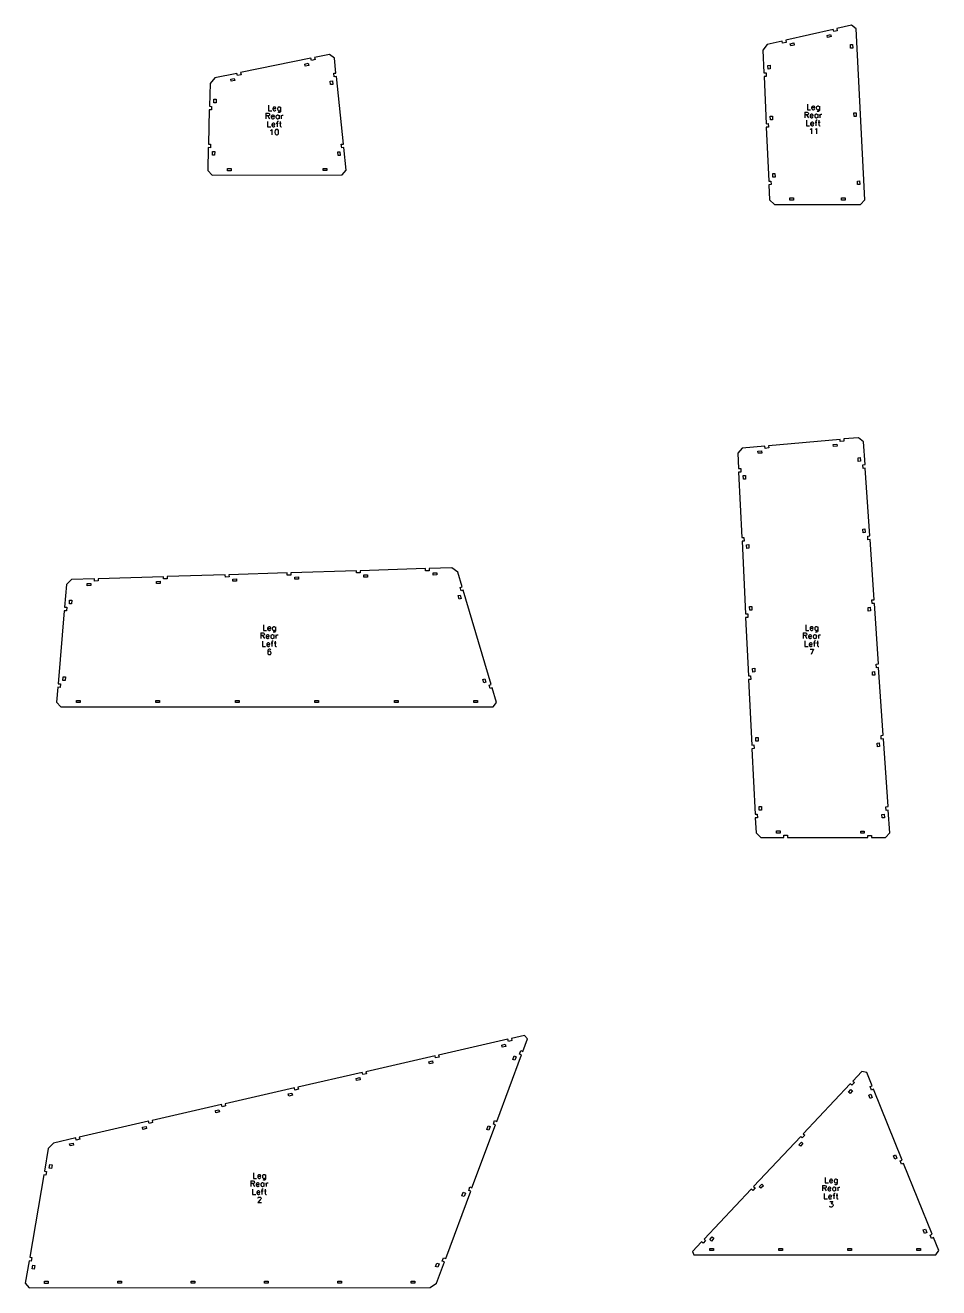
# Model space of a CAD drawing. Header units: metres. Extents: x 97 to 11124, y 152 to 1930.
# Drawn here: x 1490 to 2739, y 184 to 1910 of the extents above; entities that cross this region are included whole.
import ezdxf

# ---------------------------------------------------------------- set-up
doc = ezdxf.new("R2010")
doc.units = ezdxf.units.M
doc.layers.add('leg_rear_left_cuts', color=1, linetype='Continuous')
doc.layers.add('leg_rear_left_marks', color=2, linetype='Continuous')

msp = doc.modelspace()

# ---------------------------------------------------------------- linework, layer by layer
at = {"layer": 'leg_rear_left_cuts'}
for points in [[(2514.7, 1665.3), (2632.5, 1665.3), (2638.5, 1671.7), (2626.6, 1905.4), (2620.1, 1910.3), (2600, 1905.7), (2600.6, 1902.8), (2595.8, 1901.7), (2595.1, 1904.6), (2530.2, 1889.8), (2530.8, 1886.9), (2526, 1885.7), (2525.3, 1888.7), (2504.8, 1884), (2498.9, 1876.2), (2500.3, 1845.1), (2503.3, 1845.3), (2503.5, 1840.3), (2500.5, 1840.1), (2503.4, 1775.7), (2506.4, 1775.8), (2506.6, 1770.8), (2503.6, 1770.7), (2506.9, 1697.2), (2509.9, 1697.3), (2510.2, 1692.3), (2507.2, 1692.2), (2508.1, 1671.7)], [(2541.3, 1886.2), (2541.9, 1883.2), (2537.1, 1882.1), (2536.4, 1885)], [(2591.6, 1897.6), (2592.2, 1894.7), (2587.4, 1893.6), (2586.7, 1896.5)], [(2621.9, 1878.9), (2619, 1878.8), (2618.7, 1883.8), (2621.7, 1883.9)], [(1745.7, 1705.4), (1923.5, 1705.6), (1929.2, 1711.9), (1925.9, 1742.9), (1922.9, 1742.6), (1922.4, 1747.5), (1925.4, 1747.9), (1915.7, 1840), (1912.7, 1839.7), (1912.1, 1844.6), (1915.1, 1844.9), (1913, 1865.3), (1906.1, 1870.4), (1885.8, 1866.2), (1886.4, 1863.3), (1881.5, 1862.3), (1880.9, 1865.2), (1784.6, 1845.5), (1785.2, 1842.6), (1780.3, 1841.5), (1779.7, 1844.5), (1749.2, 1838.2), (1742.8, 1830.6), (1741.9, 1799.5), (1744.9, 1799.4), (1744.8, 1794.4), (1741.8, 1794.5), (1740.5, 1747.9), (1743.5, 1747.8), (1743.4, 1742.8), (1740.4, 1742.9), (1739.6, 1711.8)], [(1877.2, 1858.3), (1877.8, 1855.4), (1872.9, 1854.4), (1872.3, 1857.3)], [(2505.8, 1855.4), (2508.8, 1855.5), (2509.1, 1850.5), (2506.1, 1850.4)], [(1776, 1837.6), (1776.6, 1834.7), (1771.7, 1833.7), (1771.1, 1836.6)], [(1910.7, 1829.4), (1907.8, 1829.1), (1907.2, 1834), (1910.2, 1834.4)], [(1748.2, 1809.3), (1751.2, 1809.2), (1751.1, 1804.2), (1748.1, 1804.3)], [(2509, 1786), (2512, 1786.1), (2512.2, 1781.1), (2509.2, 1781)], [(2626.7, 1785.7), (2623.7, 1785.6), (2623.4, 1790.6), (2626.4, 1790.7)], [(1746.3, 1737.7), (1749.3, 1737.7), (1749.1, 1732.7), (1746.1, 1732.7)], [(1921, 1732.3), (1918, 1732), (1917.5, 1737), (1920.5, 1737.3)], [(1766.9, 1711.4), (1766.9, 1714.4), (1771.9, 1714.4), (1771.9, 1711.4)], [(1897.4, 1711.6), (1897.4, 1714.6), (1902.4, 1714.6), (1902.4, 1711.6)], [(2512.5, 1707.5), (2515.5, 1707.6), (2515.7, 1702.6), (2512.7, 1702.5)], [(2631.4, 1692.5), (2628.4, 1692.3), (2628.2, 1697.3), (2631.2, 1697.5)], [(2535.9, 1671.3), (2535.9, 1674.3), (2540.9, 1674.3), (2540.9, 1671.3)], [(2606.3, 1671.3), (2606.3, 1674.3), (2611.3, 1674.3), (2611.3, 1671.3)], [(2496.2, 799.5), (2527.4, 799.5), (2527.4, 802.5), (2532.4, 802.5), (2532.4, 799.5), (2642.7, 799.4), (2642.7, 802.4), (2647.7, 802.4), (2647.7, 799.4), (2666.6, 799.4), (2672.5, 805.7), (2670.4, 836.8), (2667.4, 836.6), (2667.1, 841.6), (2670.1, 841.8), (2663.9, 934.3), (2660.9, 934.1), (2660.6, 939.1), (2663.6, 939.3), (2657.3, 1031.8), (2654.4, 1031.6), (2654, 1036.6), (2657, 1036.8), (2651.4, 1119.7), (2648.5, 1119.5), (2648.1, 1124.5), (2651.1, 1124.7), (2645.6, 1206.9), (2642.6, 1206.7), (2642.3, 1211.7), (2645.3, 1211.9), (2639, 1304.4), (2636, 1304.2), (2635.7, 1309.2), (2638.7, 1309.4), (2636.6, 1340.5), (2629.9, 1346.3), (2609.5, 1344.5), (2609.8, 1341.5), (2604.8, 1341), (2604.6, 1344), (2506.6, 1335.2), (2506.9, 1332.2), (2501.9, 1331.7), (2501.6, 1334.7), (2470.6, 1331.9), (2464.6, 1325), (2465.6, 1304.1), (2468.6, 1304.3), (2468.8, 1299.3), (2465.8, 1299.1), (2470.2, 1209.6), (2473.1, 1209.7), (2473.4, 1204.7), (2470.4, 1204.6), (2475.2, 1105.2), (2478.2, 1105.3), (2478.4, 1100.3), (2475.4, 1100.2), (2479.2, 1020.5), (2482.2, 1020.6), (2482.5, 1015.6), (2479.5, 1015.5), (2483.8, 926), (2486.8, 926.1), (2487, 921.1), (2484, 921), (2488.3, 831.4), (2491.3, 831.6), (2491.6, 826.6), (2488.6, 826.4), (2489.6, 805.9)], [(2600.1, 1337.6), (2600.4, 1334.6), (2595.4, 1334.1), (2595.1, 1337.1)], [(2497.2, 1328.3), (2497.5, 1325.3), (2492.5, 1324.9), (2492.2, 1327.9)], [(2632.4, 1314), (2629.4, 1313.8), (2629.1, 1318.8), (2632, 1319)], [(2472.1, 1294.4), (2475.1, 1294.6), (2475.3, 1289.6), (2472.3, 1289.4)], [(2638.9, 1216.5), (2635.9, 1216.3), (2635.6, 1221.3), (2638.6, 1221.5)], [(2476.6, 1199.9), (2479.6, 1200), (2479.9, 1195), (2476.9, 1194.9)], [(1538.9, 978.1), (2130, 978.1), (2134.5, 984.2), (2128.7, 1004), (2125.8, 1003.1), (2124.4, 1007.9), (2127.3, 1008.8), (2089.2, 1137.6), (2086.3, 1136.8), (2084.9, 1141.6), (2087.8, 1142.4), (2081.9, 1162.4), (2073.7, 1168.3), (2042.6, 1167.3), (2042.7, 1164.3), (2037.7, 1164.2), (2037.6, 1167.2), (1948, 1164.4), (1948.1, 1161.4), (1943.1, 1161.3), (1943, 1164.3), (1853.4, 1161.5), (1853.5, 1158.5), (1848.5, 1158.3), (1848.4, 1161.3), (1768.7, 1158.9), (1768.8, 1155.9), (1763.8, 1155.7), (1763.7, 1158.7), (1684.2, 1156.3), (1684.3, 1153.3), (1679.3, 1153.1), (1679.2, 1156.1), (1589.6, 1153.4), (1589.7, 1150.4), (1584.7, 1150.2), (1584.6, 1153.2), (1553.4, 1152.2), (1546.6, 1145.7), (1544, 1114.7), (1546.9, 1114.4), (1546.5, 1109.4), (1543.5, 1109.7), (1535.2, 1009.9), (1538.2, 1009.7), (1537.7, 1004.7), (1534.8, 1004.9), (1533, 984.4)], [(1958.2, 1158.7), (1958.3, 1155.7), (1953.3, 1155.6), (1953.2, 1158.6)], [(2052.8, 1161.6), (2052.9, 1158.6), (2047.9, 1158.5), (2047.8, 1161.5)], [(1579.8, 1147), (1579.9, 1144), (1574.9, 1143.9), (1574.8, 1146.9)], [(1674.4, 1150), (1674.5, 1147), (1669.5, 1146.8), (1669.4, 1149.8)], [(1778.9, 1153.2), (1779, 1150.2), (1774, 1150), (1773.9, 1153)], [(1863.6, 1155.8), (1863.7, 1152.8), (1858.7, 1152.7), (1858.6, 1155.7)], [(1550.8, 1124.1), (1553.8, 1123.9), (1553.3, 1118.9), (1550.4, 1119.2)], [(2086.3, 1126.3), (2083.4, 1125.5), (2082, 1130.3), (2084.9, 1131.1)], [(2480.7, 1115.4), (2483.7, 1115.6), (2483.9, 1110.6), (2480.9, 1110.4)], [(2646.1, 1109.3), (2643.1, 1109.1), (2642.8, 1114.1), (2645.8, 1114.3)], [(1542, 1019.4), (1545, 1019.1), (1544.6, 1014.2), (1541.6, 1014.4)], [(2484.8, 1030.8), (2487.8, 1030.9), (2488, 1025.9), (2485, 1025.8)], [(2652, 1021.5), (2649, 1021.3), (2648.7, 1026.2), (2651.7, 1026.4)], [(2120.1, 1011.9), (2117.2, 1011), (2115.8, 1015.8), (2118.7, 1016.7)], [(1560, 984.1), (1560, 987.1), (1565, 987.1), (1565, 984.1)], [(1668.8, 984.1), (1668.8, 987.1), (1673.8, 987.1), (1673.8, 984.1)], [(1777.5, 984.1), (1777.5, 987.1), (1782.5, 987.1), (1782.5, 984.1)], [(1886.3, 984.1), (1886.3, 987.1), (1891.3, 987.1), (1891.3, 984.1)], [(1995.1, 984.1), (1995.1, 987.1), (2000.1, 987.1), (2000.1, 984.1)], [(2103.8, 984.1), (2103.8, 987.1), (2108.8, 987.1), (2108.8, 984.1)], [(2489.3, 936.2), (2492.3, 936.4), (2492.5, 931.4), (2489.5, 931.2)], [(2658.6, 923.9), (2655.6, 923.7), (2655.2, 928.7), (2658.2, 928.9)], [(2493.9, 841.7), (2496.9, 841.8), (2497.1, 836.8), (2494.1, 836.7)], [(2665.1, 826.4), (2662.1, 826.2), (2661.8, 831.2), (2664.8, 831.4)], [(2517.4, 805.5), (2517.4, 808.5), (2522.4, 808.5), (2522.4, 805.5)], [(2632.7, 805.4), (2632.7, 808.4), (2637.7, 808.4), (2637.7, 805.4)], [(1495.4, 183.8), (2043.9, 184.1), (2052.5, 190), (2063.3, 219.2), (2060.5, 220.2), (2062.3, 224.9), (2065.1, 223.9), (2099.4, 315.9), (2096.6, 316.9), (2098.3, 321.6), (2101.1, 320.6), (2133.2, 406.7), (2130.4, 407.7), (2132.1, 412.4), (2135, 411.3), (2168.9, 502.4), (2166.1, 503.4), (2167.8, 508.1), (2170.6, 507), (2177.1, 524.4), (2173.1, 528.9), (2155.1, 524.8), (2155.7, 521.9), (2150.9, 520.7), (2150.2, 523.7), (2055.5, 502), (2056.2, 499.1), (2051.3, 498), (2050.6, 500.9), (1955.9, 479.3), (1956.6, 476.4), (1951.7, 475.3), (1951, 478.2), (1863.1, 458.1), (1863.8, 455.2), (1858.9, 454.1), (1858.2, 457), (1763.4, 435.3), (1764.1, 432.4), (1759.2, 431.3), (1758.5, 434.2), (1663.7, 412.6), (1664.3, 409.6), (1659.5, 408.5), (1658.8, 411.4), (1564, 389.8), (1564.6, 386.9), (1559.8, 385.7), (1559.1, 388.7), (1528.7, 381.7), (1521.5, 374.1), (1516.2, 343.4), (1519.2, 342.8), (1518.3, 337.9), (1515.4, 338.4), (1496.2, 225.7), (1499.1, 225.2), (1498.3, 220.3), (1495.3, 220.8), (1490.1, 190.1)], [(2146.6, 516.7), (2147.3, 513.8), (2142.4, 512.7), (2141.8, 515.6)], [(2159.8, 495.1), (2157, 496.1), (2158.7, 500.8), (2161.5, 499.8)], [(2047.1, 494), (2047.7, 491), (2042.9, 489.9), (2042.2, 492.8)], [(1947.5, 471.2), (1948.2, 468.3), (1943.3, 467.2), (1942.6, 470.1)], [(2404.6, 228.7), (2735.5, 228.7), (2739.5, 234.6), (2732.3, 252.3), (2729.6, 251.2), (2727.7, 255.8), (2730.5, 257), (2691.4, 353.8), (2688.6, 352.7), (2686.7, 357.3), (2689.5, 358.4), (2650.4, 455.3), (2647.6, 454.2), (2645.7, 458.8), (2648.5, 459.9), (2641.1, 478.3), (2634.4, 479.6), (2621.9, 466.4), (2624.1, 464.4), (2620.7, 460.7), (2618.5, 462.8), (2554.1, 394.4), (2556.3, 392.3), (2552.9, 388.7), (2550.7, 390.7), (2486.3, 322.3), (2488.5, 320.3), (2485.1, 316.6), (2482.9, 318.7), (2418.5, 250.3), (2420.7, 248.2), (2417.3, 244.6), (2415.1, 246.6), (2402.6, 233.3)], [(1854.7, 450), (1855.4, 447.1), (1850.5, 446), (1849.8, 448.9)], [(2619.4, 455), (2621.6, 453), (2618.2, 449.3), (2616, 451.4)], [(2648.6, 443.8), (2645.8, 442.6), (2643.9, 447.3), (2646.7, 448.4)], [(1755, 427.2), (1755.6, 424.3), (1750.8, 423.2), (1750.1, 426.1)], [(1655.3, 404.5), (1655.9, 401.6), (1651.1, 400.4), (1650.4, 403.4)], [(2124.1, 399.4), (2121.3, 400.4), (2123, 405.1), (2125.8, 404.1)], [(1555.5, 381.7), (1556.2, 378.8), (1551.3, 377.7), (1550.7, 380.6)], [(2551.6, 383), (2553.8, 380.9), (2550.4, 377.3), (2548.2, 379.3)], [(2682.1, 360.8), (2679.3, 359.7), (2677.4, 364.3), (2680.2, 365.5)], [(1523.8, 352.2), (1526.8, 351.7), (1525.9, 346.8), (1523, 347.3)], [(2090.3, 308.6), (2087.4, 309.6), (2089.2, 314.3), (2092, 313.3)], [(2497.5, 325.5), (2499.7, 323.4), (2496.3, 319.8), (2494.1, 321.8)], [(2723, 259.4), (2720.2, 258.2), (2718.4, 262.9), (2721.2, 264)], [(2429.7, 253.4), (2431.9, 251.4), (2428.5, 247.7), (2426.3, 249.8)], [(2426.6, 234.7), (2426.6, 237.7), (2431.6, 237.7), (2431.6, 234.7)], [(2520.8, 234.7), (2520.8, 237.7), (2525.8, 237.7), (2525.8, 234.7)], [(2615.1, 234.7), (2615.1, 237.7), (2620.1, 237.7), (2620.1, 234.7)], [(2709.4, 234.7), (2709.4, 237.7), (2714.4, 237.7), (2714.4, 234.7)], [(1500.4, 214.8), (1503.4, 214.3), (1502.5, 209.4), (1499.6, 209.9)], [(2054.2, 211.9), (2051.4, 213), (2053.2, 217.6), (2056, 216.6)], [(1516.5, 189.8), (1516.5, 192.8), (1521.5, 192.8), (1521.5, 189.8)], [(1616.8, 189.9), (1616.8, 192.9), (1621.8, 192.9), (1621.8, 189.9)], [(1717, 189.9), (1717, 192.9), (1722, 192.9), (1722, 189.9)], [(1817.2, 189.9), (1817.2, 192.9), (1822.2, 193), (1822.2, 190)], [(1917.5, 190), (1917.5, 193), (1922.5, 193), (1922.5, 190)], [(2017.7, 190), (2017.7, 193), (2022.7, 193), (2022.7, 190)]]:
    msp.add_lwpolyline(points, close=True, dxfattribs=at)
at = {"layer": 'leg_rear_left_marks'}
for p, q in [((1822.9, 1800.9), (1822.9, 1793.4)), ((1829, 1797.4), (1828.6, 1796.3)), ((1828.6, 1796.3), (1832.9, 1796.3)), ((1828.6, 1796.3), (1828.6, 1795.6)), ((1828.6, 1795.6), (1829, 1794.5)), ((1829.7, 1798.1), (1829, 1797.4)), ((1830.4, 1798.4), (1829.7, 1798.1)), ((1831.5, 1798.4), (1830.4, 1798.4)), ((1832.2, 1798.1), (1831.5, 1798.4)), ((1832.5, 1797.7), (1832.2, 1798.1)), ((1832.9, 1797), (1832.5, 1797.7)), ((1832.9, 1796.3), (1832.9, 1797)), ((1835.4, 1797.4), (1835, 1796.3)), ((1835, 1796.3), (1835, 1795.6)), ((1835, 1795.6), (1835.4, 1794.5)), ((1836.1, 1798.1), (1835.4, 1797.4)), ((1836.8, 1798.4), (1836.1, 1798.1)), ((1837.9, 1798.4), (1836.8, 1798.4)), ((1838.6, 1798.1), (1837.9, 1798.4)), ((1839.3, 1797.4), (1838.6, 1798.1)), ((1839.3, 1798.4), (1839.3, 1792.7)), ((2559.8, 1802.3), (2559.8, 1794.8)), ((2565.9, 1798.7), (2565.5, 1797.6)), ((2565.5, 1797.6), (2569.8, 1797.6)), ((2565.5, 1797.6), (2565.5, 1796.9)), ((2565.5, 1796.9), (2565.9, 1795.8)), ((2566.6, 1799.4), (2565.9, 1798.7)), ((2565.9, 1795.8), (2566.6, 1795.1)), ((2567.3, 1799.8), (2566.6, 1799.4)), ((2568.4, 1799.8), (2567.3, 1799.8)), ((2569.1, 1799.4), (2568.4, 1799.8)), ((2569.4, 1799), (2569.1, 1799.4)), ((2569.1, 1795.1), (2569.8, 1795.8)), ((2569.8, 1798.3), (2569.4, 1799)), ((2569.8, 1797.6), (2569.8, 1798.3)), ((2572.3, 1798.7), (2571.9, 1797.6)), ((2571.9, 1797.6), (2571.9, 1796.9)), ((2571.9, 1796.9), (2572.3, 1795.8)), ((2573, 1799.4), (2572.3, 1798.7)), ((2572.3, 1795.8), (2573, 1795.1)), ((2573.7, 1799.8), (2573, 1799.4)), ((2574.8, 1799.8), (2573.7, 1799.8)), ((2575.5, 1799.4), (2574.8, 1799.8)), ((2576.2, 1798.7), (2575.5, 1799.4)), ((2575.5, 1795.1), (2576.2, 1795.8)), ((2576.2, 1799.8), (2576.2, 1794)), ((1819.3, 1789.9), (1819.3, 1782.4)), ((1819.3, 1789.9), (1822.5, 1789.9)), ((1822.5, 1786.4), (1819.3, 1786.4)), ((1821.6, 1778.9), (1821.6, 1771.4)), ((1821.8, 1786.4), (1824.3, 1782.4)), ((1822.5, 1789.9), (1823.6, 1789.6)), ((1823.6, 1786.7), (1822.5, 1786.4)), ((1822.9, 1793.4), (1827.2, 1793.4)), ((1823.6, 1789.6), (1824, 1789.2)), ((1824, 1787.1), (1823.6, 1786.7)), ((1824, 1789.2), (1824.3, 1788.5)), ((1824.3, 1787.8), (1824, 1787.1)), ((1824.3, 1788.5), (1824.3, 1787.8)), ((1826.8, 1786.4), (1826.5, 1785.3)), ((1826.5, 1785.3), (1830.8, 1785.3)), ((1826.5, 1785.3), (1826.5, 1784.6)), ((1826.5, 1784.6), (1826.8, 1783.5)), ((1827.5, 1787.1), (1826.8, 1786.4)), ((1826.8, 1783.5), (1827.5, 1782.8)), ((1828.3, 1787.4), (1827.5, 1787.1)), ((1827.5, 1782.8), (1828.3, 1782.4)), ((1829.3, 1787.4), (1828.3, 1787.4)), ((1828.3, 1782.4), (1829.3, 1782.4)), ((1829, 1794.5), (1829.7, 1793.8)), ((1830, 1787.1), (1829.3, 1787.4)), ((1829.3, 1782.4), (1830, 1782.8)), ((1829.7, 1793.8), (1830.4, 1793.4)), ((1830.4, 1786.7), (1830, 1787.1)), ((1830, 1782.8), (1830.8, 1783.5)), ((1830.4, 1793.4), (1831.5, 1793.4)), ((1830.8, 1786), (1830.4, 1786.7)), ((1830.8, 1785.3), (1830.8, 1786)), ((1831.5, 1793.4), (1832.2, 1793.8)), ((1832.2, 1793.8), (1832.9, 1794.5)), ((1833.3, 1786.4), (1832.9, 1785.3)), ((1832.9, 1785.3), (1832.9, 1784.6)), ((1832.9, 1784.6), (1833.3, 1783.5)), ((1834, 1787.1), (1833.3, 1786.4)), ((1833.3, 1783.5), (1834, 1782.8)), ((1834.7, 1787.4), (1834, 1787.1)), ((1834, 1782.8), (1834.7, 1782.4)), ((1834.9, 1778.6), (1834.5, 1777.5)), ((1835.8, 1787.4), (1834.7, 1787.4)), ((1834.7, 1782.4), (1835.8, 1782.4)), ((1835.6, 1778.9), (1834.9, 1778.6)), ((1835.4, 1794.5), (1836.1, 1793.8)), ((1836.3, 1778.9), (1835.6, 1778.9)), ((1836.5, 1787.1), (1835.8, 1787.4)), ((1835.8, 1782.4), (1836.5, 1782.8)), ((1836.1, 1793.8), (1836.8, 1793.4)), ((1836.8, 1790.9), (1836.1, 1791.3)), ((1837.2, 1786.4), (1836.5, 1787.1)), ((1836.5, 1782.8), (1837.2, 1783.5)), ((1836.8, 1793.4), (1837.9, 1793.4)), ((1837.9, 1790.9), (1836.8, 1790.9)), ((1837.2, 1787.4), (1837.2, 1782.4)), ((1837.9, 1793.4), (1838.6, 1793.8)), ((1838.6, 1791.3), (1837.9, 1790.9)), ((1838.6, 1793.8), (1839.3, 1794.5)), ((1839, 1791.7), (1838.6, 1791.3)), ((1838.8, 1778.9), (1838.8, 1772.9)), ((1839.3, 1792.7), (1839, 1791.7)), ((1840, 1787.4), (1840, 1782.4)), ((1840, 1785.3), (1840.4, 1786.4)), ((1840.4, 1786.4), (1841.1, 1787.1)), ((1841.1, 1787.1), (1841.8, 1787.4)), ((1841.8, 1787.4), (1842.9, 1787.4)), ((2556.2, 1791.3), (2556.2, 1783.8)), ((2556.2, 1791.3), (2559.4, 1791.3)), ((2559.4, 1787.7), (2556.2, 1787.7)), ((2558.6, 1780.3), (2558.6, 1772.8)), ((2558.7, 1787.7), (2561.2, 1783.8)), ((2559.4, 1791.3), (2560.5, 1790.9)), ((2560.5, 1788), (2559.4, 1787.7)), ((2559.8, 1794.8), (2564.1, 1794.8)), ((2560.5, 1790.9), (2560.9, 1790.5)), ((2560.9, 1788.4), (2560.5, 1788)), ((2560.9, 1790.5), (2561.2, 1789.8)), ((2561.2, 1789.1), (2560.9, 1788.4)), ((2561.2, 1789.8), (2561.2, 1789.1)), ((2563.7, 1787.7), (2563.4, 1786.6)), ((2563.4, 1786.6), (2567.7, 1786.6)), ((2563.4, 1786.6), (2563.4, 1785.9)), ((2563.4, 1785.9), (2563.7, 1784.8)), ((2564.4, 1788.4), (2563.7, 1787.7)), ((2563.7, 1784.8), (2564.4, 1784.1)), ((2565.2, 1788.8), (2564.4, 1788.4)), ((2564.4, 1784.1), (2565.2, 1783.8)), ((2566.2, 1788.8), (2565.2, 1788.8)), ((2565.2, 1783.8), (2566.2, 1783.8)), ((2566.9, 1788.4), (2566.2, 1788.8)), ((2566.2, 1783.8), (2566.9, 1784.1)), ((2566.6, 1795.1), (2567.3, 1794.8)), ((2567.3, 1788), (2566.9, 1788.4)), ((2566.9, 1784.1), (2567.7, 1784.8)), ((2567.3, 1794.8), (2568.4, 1794.8)), ((2567.7, 1787.3), (2567.3, 1788)), ((2567.7, 1786.6), (2567.7, 1787.3)), ((2568.4, 1794.8), (2569.1, 1795.1)), ((2570.2, 1787.7), (2569.8, 1786.6)), ((2569.8, 1786.6), (2569.8, 1785.9)), ((2569.8, 1785.9), (2570.2, 1784.8)), ((2570.9, 1788.4), (2570.2, 1787.7)), ((2570.2, 1784.8), (2570.9, 1784.1)), ((2571.6, 1788.8), (2570.9, 1788.4)), ((2570.9, 1784.1), (2571.6, 1783.8)), ((2571.8, 1779.9), (2571.4, 1778.8)), ((2571.4, 1778.8), (2571.4, 1772.8)), ((2572.7, 1788.8), (2571.6, 1788.8)), ((2571.6, 1783.8), (2572.7, 1783.8)), ((2572.5, 1780.3), (2571.8, 1779.9)), ((2573.2, 1780.3), (2572.5, 1780.3)), ((2573.4, 1788.4), (2572.7, 1788.8)), ((2572.7, 1783.8), (2573.4, 1784.1)), ((2573, 1795.1), (2573.7, 1794.8)), ((2573.7, 1792.3), (2573, 1792.6)), ((2574.1, 1787.7), (2573.4, 1788.4)), ((2573.4, 1784.1), (2574.1, 1784.8)), ((2573.7, 1794.8), (2574.8, 1794.8)), ((2574.8, 1792.3), (2573.7, 1792.3)), ((2574.1, 1788.8), (2574.1, 1783.8)), ((2574.8, 1794.8), (2575.5, 1795.1)), ((2575.5, 1792.6), (2574.8, 1792.3)), ((2575.9, 1793), (2575.5, 1792.6)), ((2575.7, 1780.3), (2575.7, 1774.2)), ((2576.2, 1794), (2575.9, 1793)), ((2576.9, 1788.8), (2576.9, 1783.8)), ((2576.9, 1786.6), (2577.3, 1787.7)), ((2577.3, 1787.7), (2578, 1788.4)), ((2578, 1788.4), (2578.7, 1788.8)), ((2578.7, 1788.8), (2579.8, 1788.8)), ((1821.6, 1771.4), (1825.9, 1771.4)), ((1825.6, 1766.5), (1826.3, 1766.9)), ((1826.3, 1766.9), (1827.4, 1767.9)), ((1827.7, 1775.4), (1827.4, 1774.3)), ((1827.4, 1774.3), (1831.6, 1774.3)), ((1827.4, 1774.3), (1827.4, 1773.6)), ((1827.4, 1773.6), (1827.7, 1772.5)), ((1827.4, 1767.9), (1827.4, 1760.4)), ((1828.4, 1776.1), (1827.7, 1775.4)), ((1827.7, 1772.5), (1828.4, 1771.8)), ((1829.1, 1776.4), (1828.4, 1776.1)), ((1828.4, 1771.8), (1829.1, 1771.4)), ((1830.2, 1776.4), (1829.1, 1776.4)), ((1829.1, 1771.4), (1830.2, 1771.4)), ((1830.9, 1776.1), (1830.2, 1776.4)), ((1830.2, 1771.4), (1830.9, 1771.8)), ((1831.3, 1775.7), (1830.9, 1776.1)), ((1830.9, 1771.8), (1831.6, 1772.5)), ((1831.6, 1775), (1831.3, 1775.7)), ((1831.6, 1774.3), (1831.6, 1775)), ((1832, 1766.5), (1831.6, 1764.7)), ((1831.6, 1764.7), (1831.6, 1763.7)), ((1831.6, 1763.7), (1832, 1761.9)), ((1832.7, 1767.6), (1832, 1766.5)), ((1832, 1761.9), (1832.7, 1760.8)), ((1833.8, 1767.9), (1832.7, 1767.6)), ((1833.4, 1776.4), (1835.9, 1776.4)), ((1834.5, 1767.9), (1833.8, 1767.9)), ((1834.5, 1777.5), (1834.5, 1771.4)), ((1835.6, 1767.6), (1834.5, 1767.9)), ((1836.3, 1766.5), (1835.6, 1767.6)), ((1835.6, 1760.8), (1836.3, 1761.9)), ((1836.6, 1764.7), (1836.3, 1766.5)), ((1836.3, 1761.9), (1836.6, 1763.7)), ((1836.6, 1763.7), (1836.6, 1764.7)), ((1837.7, 1776.4), (1840.2, 1776.4)), ((1838.8, 1772.9), (1839.1, 1771.8)), ((1839.1, 1771.8), (1839.9, 1771.4)), ((1839.9, 1771.4), (1840.6, 1771.4)), ((2558.6, 1772.8), (2562.8, 1772.8)), ((2563.6, 1767.8), (2564.3, 1768.2)), ((2564.6, 1776.7), (2564.3, 1775.6)), ((2564.3, 1775.6), (2568.6, 1775.6)), ((2564.3, 1775.6), (2564.3, 1774.9)), ((2564.3, 1774.9), (2564.6, 1773.8)), ((2564.3, 1768.2), (2565.3, 1769.3)), ((2565.3, 1777.4), (2564.6, 1776.7)), ((2564.6, 1773.8), (2565.3, 1773.1)), ((2566.1, 1777.8), (2565.3, 1777.4)), ((2565.3, 1773.1), (2566.1, 1772.8)), ((2565.3, 1769.3), (2565.3, 1761.8)), ((2567.1, 1777.8), (2566.1, 1777.8)), ((2566.1, 1772.8), (2567.1, 1772.8)), ((2567.8, 1777.4), (2567.1, 1777.8)), ((2567.1, 1772.8), (2567.8, 1773.1)), ((2568.2, 1777), (2567.8, 1777.4)), ((2567.8, 1773.1), (2568.6, 1773.8)), ((2568.6, 1776.3), (2568.2, 1777)), ((2568.6, 1775.6), (2568.6, 1776.3)), ((2570.3, 1777.8), (2572.8, 1777.8)), ((2570.7, 1767.8), (2571.4, 1768.2)), ((2571.4, 1768.2), (2572.5, 1769.3)), ((2572.5, 1769.3), (2572.5, 1761.8)), ((2574.6, 1777.8), (2577.1, 1777.8)), ((2575.7, 1774.2), (2576.1, 1773.1)), ((2576.1, 1773.1), (2576.8, 1772.8)), ((2576.8, 1772.8), (2577.5, 1772.8)), ((1832.7, 1760.8), (1833.8, 1760.4)), ((1833.8, 1760.4), (1834.5, 1760.4)), ((1834.5, 1760.4), (1835.6, 1760.8)), ((1815.8, 1090.2), (1815.8, 1082.7)), ((2557.6, 1090.3), (2557.6, 1082.8)), ((2565.1, 1087.8), (2564.4, 1087.4)), ((2566.2, 1087.8), (2565.1, 1087.8)), ((2566.9, 1087.4), (2566.2, 1087.8)), ((2571.6, 1087.8), (2570.9, 1087.4)), ((2572.6, 1087.8), (2571.6, 1087.8)), ((2573.4, 1087.4), (2572.6, 1087.8)), ((2574.1, 1087.8), (2574.1, 1082.1)), ((1812.3, 1079.2), (1812.3, 1071.7)), ((1812.3, 1079.2), (1815.5, 1079.2)), ((1815.5, 1075.6), (1812.3, 1075.6)), ((1814.8, 1075.6), (1817.3, 1071.7)), ((1815.5, 1079.2), (1816.6, 1078.8)), ((1816.6, 1076), (1815.5, 1075.6)), ((1815.8, 1082.7), (1820.1, 1082.7)), ((1816.6, 1078.8), (1816.9, 1078.5)), ((1816.9, 1076.3), (1816.6, 1076)), ((1816.9, 1078.5), (1817.3, 1077.7)), ((1817.3, 1077), (1816.9, 1076.3)), ((1817.3, 1077.7), (1817.3, 1077)), ((1819.8, 1075.6), (1819.4, 1074.5)), ((1819.4, 1074.5), (1823.7, 1074.5)), ((1819.4, 1074.5), (1819.4, 1073.8)), ((1819.4, 1073.8), (1819.8, 1072.7)), ((1820.5, 1076.3), (1819.8, 1075.6)), ((1819.8, 1072.7), (1820.5, 1072)), ((1821.2, 1076.7), (1820.5, 1076.3)), ((1820.5, 1072), (1821.2, 1071.7)), ((1822.3, 1076.7), (1821.2, 1076.7)), ((1821.2, 1071.7), (1822.3, 1071.7)), ((1821.9, 1086.6), (1821.6, 1085.5)), ((1821.6, 1085.5), (1825.8, 1085.5)), ((1821.6, 1085.5), (1821.6, 1084.8)), ((1821.6, 1084.8), (1821.9, 1083.7)), ((1822.6, 1087.3), (1821.9, 1086.6)), ((1821.9, 1083.7), (1822.6, 1083)), ((1823, 1076.3), (1822.3, 1076.7)), ((1822.3, 1071.7), (1823, 1072)), ((1823.3, 1087.7), (1822.6, 1087.3)), ((1822.6, 1083), (1823.3, 1082.7)), ((1823.3, 1076), (1823, 1076.3)), ((1823, 1072), (1823.7, 1072.7)), ((1824.4, 1087.7), (1823.3, 1087.7)), ((1823.3, 1082.7), (1824.4, 1082.7)), ((1823.7, 1075.2), (1823.3, 1076)), ((1823.7, 1074.5), (1823.7, 1075.2)), ((1825.1, 1087.3), (1824.4, 1087.7)), ((1824.4, 1082.7), (1825.1, 1083)), ((1825.5, 1087), (1825.1, 1087.3)), ((1825.1, 1083), (1825.8, 1083.7)), ((1825.8, 1086.2), (1825.5, 1087)), ((1825.8, 1085.5), (1825.8, 1086.2)), ((1826.2, 1075.6), (1825.8, 1074.5)), ((1825.8, 1074.5), (1825.8, 1073.8)), ((1825.8, 1073.8), (1826.2, 1072.7)), ((1826.9, 1076.3), (1826.2, 1075.6)), ((1826.2, 1072.7), (1826.9, 1072)), ((1827.6, 1076.7), (1826.9, 1076.3)), ((1826.9, 1072), (1827.6, 1071.7)), ((1828.7, 1076.7), (1827.6, 1076.7)), ((1827.6, 1071.7), (1828.7, 1071.7)), ((1828.3, 1086.6), (1828, 1085.5)), ((1828, 1085.5), (1828, 1084.8)), ((1828, 1084.8), (1828.3, 1083.7)), ((1829.1, 1087.3), (1828.3, 1086.6)), ((1828.3, 1083.7), (1829.1, 1083)), ((1829.4, 1076.3), (1828.7, 1076.7)), ((1828.7, 1071.7), (1829.4, 1072)), ((1829.8, 1087.7), (1829.1, 1087.3)), ((1829.1, 1083), (1829.8, 1082.7)), ((1829.8, 1080.2), (1829.1, 1080.5)), ((1830.1, 1075.6), (1829.4, 1076.3)), ((1829.4, 1072), (1830.1, 1072.7)), ((1830.8, 1087.7), (1829.8, 1087.7)), ((1829.8, 1082.7), (1830.8, 1082.7)), ((1830.8, 1080.2), (1829.8, 1080.2)), ((1830.1, 1076.7), (1830.1, 1071.7)), ((1831.6, 1087.3), (1830.8, 1087.7)), ((1830.8, 1082.7), (1831.6, 1083)), ((1831.6, 1080.5), (1830.8, 1080.2)), ((1832.3, 1086.6), (1831.6, 1087.3)), ((1831.6, 1083), (1832.3, 1083.7)), ((1831.9, 1080.9), (1831.6, 1080.5)), ((1832.3, 1082), (1831.9, 1080.9)), ((1832.3, 1087.7), (1832.3, 1082)), ((1833, 1076.7), (1833, 1071.7)), ((1833, 1074.5), (1833.3, 1075.6)), ((1833.3, 1075.6), (1834.1, 1076.3)), ((1834.1, 1076.3), (1834.8, 1076.7)), ((1834.8, 1076.7), (1835.8, 1076.7)), ((2554.1, 1079.3), (2554.1, 1071.8)), ((2554.1, 1079.3), (2557.3, 1079.3)), ((2557.3, 1075.7), (2554.1, 1075.7)), ((2556.6, 1075.7), (2559.1, 1071.8)), ((2557.3, 1079.3), (2558.4, 1078.9)), ((2558.4, 1076.1), (2557.3, 1075.7)), ((2557.6, 1082.8), (2561.9, 1082.8)), ((2558.4, 1078.9), (2558.7, 1078.6)), ((2558.7, 1076.4), (2558.4, 1076.1)), ((2558.7, 1078.6), (2559.1, 1077.8)), ((2559.1, 1077.1), (2558.7, 1076.4)), ((2559.1, 1077.8), (2559.1, 1077.1)), ((2561.6, 1075.7), (2561.2, 1074.6)), ((2561.2, 1074.6), (2565.5, 1074.6)), ((2561.2, 1074.6), (2561.2, 1073.9)), ((2561.2, 1073.9), (2561.6, 1072.8)), ((2562.3, 1076.4), (2561.6, 1075.7)), ((2561.6, 1072.8), (2562.3, 1072.1)), ((2563, 1076.8), (2562.3, 1076.4)), ((2562.3, 1072.1), (2563, 1071.8)), ((2564.1, 1076.8), (2563, 1076.8)), ((2563, 1071.8), (2564.1, 1071.8)), ((2563.7, 1086.7), (2563.4, 1085.6)), ((2563.4, 1085.6), (2567.6, 1085.6)), ((2563.4, 1085.6), (2563.4, 1084.9)), ((2563.4, 1084.9), (2563.7, 1083.8)), ((2564.4, 1087.4), (2563.7, 1086.7)), ((2563.7, 1083.8), (2564.4, 1083.1)), ((2564.8, 1076.4), (2564.1, 1076.8)), ((2564.1, 1071.8), (2564.8, 1072.1)), ((2564.4, 1083.1), (2565.1, 1082.8)), ((2565.1, 1076.1), (2564.8, 1076.4)), ((2564.8, 1072.1), (2565.5, 1072.8)), ((2565.1, 1082.8), (2566.2, 1082.8)), ((2565.5, 1075.3), (2565.1, 1076.1)), ((2565.5, 1074.6), (2565.5, 1075.3)), ((2566.2, 1082.8), (2566.9, 1083.1)), ((2567.3, 1087.1), (2566.9, 1087.4)), ((2566.9, 1083.1), (2567.6, 1083.8)), ((2567.6, 1086.3), (2567.3, 1087.1)), ((2567.6, 1085.6), (2567.6, 1086.3)), ((2568, 1075.7), (2567.6, 1074.6)), ((2567.6, 1074.6), (2567.6, 1073.9)), ((2567.6, 1073.9), (2568, 1072.8)), ((2568.7, 1076.4), (2568, 1075.7)), ((2568, 1072.8), (2568.7, 1072.1)), ((2569.4, 1076.8), (2568.7, 1076.4)), ((2568.7, 1072.1), (2569.4, 1071.8)), ((2570.5, 1076.8), (2569.4, 1076.8)), ((2569.4, 1071.8), (2570.5, 1071.8)), ((2570.1, 1086.7), (2569.8, 1085.6)), ((2569.8, 1085.6), (2569.8, 1084.9)), ((2569.8, 1084.9), (2570.1, 1083.8)), ((2570.9, 1087.4), (2570.1, 1086.7)), ((2570.1, 1083.8), (2570.9, 1083.1)), ((2571.2, 1076.4), (2570.5, 1076.8)), ((2570.5, 1071.8), (2571.2, 1072.1)), ((2570.9, 1083.1), (2571.6, 1082.8)), ((2571.6, 1080.3), (2570.9, 1080.6)), ((2571.9, 1075.7), (2571.2, 1076.4)), ((2571.2, 1072.1), (2571.9, 1072.8)), ((2571.6, 1082.8), (2572.6, 1082.8)), ((2572.6, 1080.3), (2571.6, 1080.3)), ((2571.9, 1076.8), (2571.9, 1071.8)), ((2572.6, 1082.8), (2573.4, 1083.1)), ((2573.4, 1080.6), (2572.6, 1080.3)), ((2574.1, 1086.7), (2573.4, 1087.4)), ((2573.4, 1083.1), (2574.1, 1083.8)), ((2573.7, 1081), (2573.4, 1080.6)), ((2574.1, 1082.1), (2573.7, 1081)), ((2574.8, 1076.8), (2574.8, 1071.8)), ((2574.8, 1074.6), (2575.1, 1075.7)), ((2575.1, 1075.7), (2575.9, 1076.4)), ((2575.9, 1076.4), (2576.6, 1076.8)), ((2576.6, 1076.8), (2577.6, 1076.8)), ((1814.6, 1068.2), (1814.6, 1060.7)), ((1814.6, 1060.7), (1818.9, 1060.7)), ((1820.7, 1064.6), (1820.3, 1063.5)), ((1820.3, 1063.5), (1824.6, 1063.5)), ((1820.3, 1063.5), (1820.3, 1062.8)), ((1820.3, 1062.8), (1820.7, 1061.7)), ((1821.4, 1065.3), (1820.7, 1064.6)), ((1820.7, 1061.7), (1821.4, 1061)), ((1822.1, 1065.7), (1821.4, 1065.3)), ((1821.4, 1061), (1822.1, 1060.7)), ((1822.1, 1055.7), (1821.7, 1054)), ((1821.7, 1054), (1821.7, 1052.2)), ((1822.1, 1053.2), (1821.7, 1052.2)), ((1823.2, 1065.7), (1822.1, 1065.7)), ((1822.1, 1060.7), (1823.2, 1060.7)), ((1822.8, 1056.8), (1822.1, 1055.7)), ((1822.8, 1054), (1822.1, 1053.2)), ((1823.9, 1057.2), (1822.8, 1056.8)), ((1823.9, 1054.3), (1822.8, 1054)), ((1823.9, 1065.3), (1823.2, 1065.7)), ((1823.2, 1060.7), (1823.9, 1061)), ((1824.2, 1065), (1823.9, 1065.3)), ((1823.9, 1061), (1824.6, 1061.7)), ((1824.6, 1057.2), (1823.9, 1057.2)), ((1824.2, 1054.3), (1823.9, 1054.3)), ((1824.6, 1064.2), (1824.2, 1065)), ((1825.3, 1054), (1824.2, 1054.3)), ((1824.6, 1063.5), (1824.6, 1064.2)), ((1825.7, 1056.8), (1824.6, 1057.2)), ((1826, 1053.2), (1825.3, 1054)), ((1826, 1056.1), (1825.7, 1056.8)), ((1826.4, 1052.2), (1826, 1053.2)), ((1826.4, 1065.7), (1828.9, 1065.7)), ((1827.8, 1067.8), (1827.5, 1066.7)), ((1827.5, 1066.7), (1827.5, 1060.7)), ((1828.5, 1068.2), (1827.8, 1067.8)), ((1829.2, 1068.2), (1828.5, 1068.2)), ((1830.7, 1065.7), (1833.2, 1065.7)), ((1831.7, 1068.2), (1831.7, 1062.1)), ((1831.7, 1062.1), (1832.1, 1061)), ((1832.1, 1061), (1832.8, 1060.7)), ((1832.8, 1060.7), (1833.5, 1060.7)), ((2556.4, 1068.3), (2556.4, 1060.8)), ((2556.4, 1060.8), (2560.7, 1060.8)), ((2562.5, 1064.7), (2562.1, 1063.6)), ((2562.1, 1063.6), (2566.4, 1063.6)), ((2562.1, 1063.6), (2562.1, 1062.9)), ((2562.1, 1062.9), (2562.5, 1061.8)), ((2563.2, 1065.4), (2562.5, 1064.7)), ((2562.5, 1061.8), (2563.2, 1061.1)), ((2563.9, 1065.8), (2563.2, 1065.4)), ((2563.2, 1061.1), (2563.9, 1060.8)), ((2563.4, 1057.3), (2568.4, 1057.3)), ((2565, 1065.8), (2563.9, 1065.8)), ((2563.9, 1060.8), (2565, 1060.8)), ((2568.4, 1057.3), (2564.8, 1049.8)), ((2565.7, 1065.4), (2565, 1065.8)), ((2565, 1060.8), (2565.7, 1061.1)), ((2566, 1065.1), (2565.7, 1065.4)), ((2565.7, 1061.1), (2566.4, 1061.8)), ((2566.4, 1064.3), (2566, 1065.1)), ((2566.4, 1063.6), (2566.4, 1064.3)), ((2568.2, 1065.8), (2570.7, 1065.8)), ((2569.6, 1067.9), (2569.3, 1066.8)), ((2569.3, 1066.8), (2569.3, 1060.8)), ((2570.3, 1068.3), (2569.6, 1067.9)), ((2571, 1068.3), (2570.3, 1068.3)), ((2572.5, 1065.8), (2575, 1065.8)), ((2573.5, 1068.3), (2573.5, 1062.2)), ((2573.5, 1062.2), (2573.9, 1061.1)), ((2573.9, 1061.1), (2574.6, 1060.8)), ((2574.6, 1060.8), (2575.3, 1060.8)), ((1821.7, 1052.2), (1822.1, 1050.7)), ((1822.1, 1050.7), (1822.8, 1050)), ((1822.8, 1050), (1823.9, 1049.7)), ((1823.9, 1049.7), (1824.2, 1049.7)), ((1824.2, 1049.7), (1825.3, 1050)), ((1825.3, 1050), (1826, 1050.7)), ((1826, 1050.7), (1826.4, 1051.8)), ((1826.4, 1051.8), (1826.4, 1052.2)), ((1798.7, 329.8), (1798.7, 322.3)), ((1798.7, 329.8), (1801.9, 329.8)), ((1801.9, 329.8), (1803, 329.5)), ((1802.2, 340.8), (1802.2, 333.3)), ((1802.2, 333.3), (1806.5, 333.3)), ((1803, 329.5), (1803.3, 329.1)), ((1803.3, 329.1), (1803.7, 328.4)), ((1803.7, 328.4), (1803.7, 327.7)), ((1808.3, 337.3), (1808, 336.2)), ((1808, 336.2), (1812.2, 336.2)), ((1808, 336.2), (1808, 335.5)), ((1808, 335.5), (1808.3, 334.4)), ((1809, 338), (1808.3, 337.3)), ((1808.3, 334.4), (1809, 333.7)), ((1809.7, 338.3), (1809, 338)), ((1809, 333.7), (1809.7, 333.3)), ((1810.8, 338.3), (1809.7, 338.3)), ((1809.7, 333.3), (1810.8, 333.3)), ((1811.5, 338), (1810.8, 338.3)), ((1810.8, 333.3), (1811.5, 333.7)), ((1811.9, 337.6), (1811.5, 338)), ((1811.5, 333.7), (1812.2, 334.4)), ((1812.2, 336.9), (1811.9, 337.6)), ((1812.2, 336.2), (1812.2, 336.9)), ((1814.7, 337.3), (1814.4, 336.2)), ((1814.4, 336.2), (1814.4, 335.5)), ((1814.4, 335.5), (1814.7, 334.4)), ((1815.5, 338), (1814.7, 337.3)), ((1814.7, 334.4), (1815.5, 333.7)), ((1816.2, 338.3), (1815.5, 338)), ((1815.5, 333.7), (1816.2, 333.3)), ((1816.2, 330.8), (1815.5, 331.2)), ((1817.2, 338.3), (1816.2, 338.3)), ((1816.2, 333.3), (1817.2, 333.3)), ((1817.2, 330.8), (1816.2, 330.8)), ((1818, 338), (1817.2, 338.3)), ((1817.2, 333.3), (1818, 333.7)), ((1818, 331.2), (1817.2, 330.8)), ((1818.7, 337.3), (1818, 338)), ((1818, 333.7), (1818.7, 334.4)), ((1818.3, 331.6), (1818, 331.2)), ((1818.7, 332.6), (1818.3, 331.6)), ((1818.7, 338.3), (1818.7, 332.6)), ((2584.2, 334.7), (2584.2, 327.2)), ((2590.3, 331.1), (2589.9, 330.1)), ((2589.9, 330.1), (2594.2, 330.1)), ((2589.9, 330.1), (2589.9, 329.3)), ((2589.9, 329.3), (2590.3, 328.3)), ((2591, 331.8), (2590.3, 331.1)), ((2590.3, 328.3), (2591, 327.6)), ((2591.7, 332.2), (2591, 331.8)), ((2592.8, 332.2), (2591.7, 332.2)), ((2593.5, 331.8), (2592.8, 332.2)), ((2593.8, 331.5), (2593.5, 331.8)), ((2593.5, 327.6), (2594.2, 328.3)), ((2594.2, 330.8), (2593.8, 331.5)), ((2594.2, 330.1), (2594.2, 330.8)), ((2596.7, 331.1), (2596.3, 330.1)), ((2596.3, 330.1), (2596.3, 329.3)), ((2596.3, 329.3), (2596.7, 328.3)), ((2597.4, 331.8), (2596.7, 331.1)), ((2596.7, 328.3), (2597.4, 327.6)), ((2598.1, 332.2), (2597.4, 331.8)), ((2599.2, 332.2), (2598.1, 332.2)), ((2599.9, 331.8), (2599.2, 332.2)), ((2600.6, 331.1), (2599.9, 331.8)), ((2599.9, 327.6), (2600.6, 328.3)), ((2600.6, 332.2), (2600.6, 326.5)), ((1801.9, 326.3), (1798.7, 326.3)), ((1801, 318.8), (1801, 311.3)), ((1801, 311.3), (1805.3, 311.3)), ((1801.2, 326.3), (1803.7, 322.3)), ((1803, 326.6), (1801.9, 326.3)), ((1803.3, 327), (1803, 326.6)), ((1803.7, 327.7), (1803.3, 327)), ((1806.2, 326.3), (1805.8, 325.2)), ((1805.8, 325.2), (1810.1, 325.2)), ((1805.8, 325.2), (1805.8, 324.5)), ((1805.8, 324.5), (1806.2, 323.4)), ((1806.9, 327), (1806.2, 326.3)), ((1806.2, 323.4), (1806.9, 322.7)), ((1807.1, 315.3), (1806.7, 314.2)), ((1806.7, 314.2), (1811, 314.2)), ((1806.7, 314.2), (1806.7, 313.5)), ((1806.7, 313.5), (1807.1, 312.4)), ((1807.6, 327.3), (1806.9, 327)), ((1806.9, 322.7), (1807.6, 322.3)), ((1807.8, 316), (1807.1, 315.3)), ((1807.1, 312.4), (1807.8, 311.7)), ((1808.7, 327.3), (1807.6, 327.3)), ((1807.6, 322.3), (1808.7, 322.3)), ((1808.5, 316.3), (1807.8, 316)), ((1807.8, 311.7), (1808.5, 311.3)), ((1809.6, 316.3), (1808.5, 316.3)), ((1808.5, 311.3), (1809.6, 311.3)), ((1809.4, 327), (1808.7, 327.3)), ((1808.7, 322.3), (1809.4, 322.7)), ((1809.7, 326.6), (1809.4, 327)), ((1809.4, 322.7), (1810.1, 323.4)), ((1810.3, 316), (1809.6, 316.3)), ((1809.6, 311.3), (1810.3, 311.7)), ((1810.1, 325.9), (1809.7, 326.6)), ((1810.1, 325.2), (1810.1, 325.9)), ((1810.6, 315.6), (1810.3, 316)), ((1810.3, 311.7), (1811, 312.4)), ((1811, 314.9), (1810.6, 315.6)), ((1811, 314.2), (1811, 314.9)), ((1812.6, 326.3), (1812.2, 325.2)), ((1812.2, 325.2), (1812.2, 324.5)), ((1812.2, 324.5), (1812.6, 323.4)), ((1813.3, 327), (1812.6, 326.3)), ((1812.6, 323.4), (1813.3, 322.7)), ((1812.8, 316.3), (1815.3, 316.3)), ((1814, 327.3), (1813.3, 327)), ((1813.3, 322.7), (1814, 322.3)), ((1814.2, 318.5), (1813.8, 317.4)), ((1813.8, 317.4), (1813.8, 311.3)), ((1815.1, 327.3), (1814, 327.3)), ((1814, 322.3), (1815.1, 322.3)), ((1814.9, 318.8), (1814.2, 318.5)), ((1815.6, 318.8), (1814.9, 318.8)), ((1815.8, 327), (1815.1, 327.3)), ((1815.1, 322.3), (1815.8, 322.7)), ((1816.5, 326.3), (1815.8, 327)), ((1815.8, 322.7), (1816.5, 323.4)), ((1816.5, 327.3), (1816.5, 322.3)), ((1817.1, 316.3), (1819.6, 316.3)), ((1818.1, 318.8), (1818.1, 312.8)), ((1818.1, 312.8), (1818.5, 311.7)), ((1818.5, 311.7), (1819.2, 311.3)), ((1819.2, 311.3), (1819.9, 311.3)), ((1819.4, 327.3), (1819.4, 322.3)), ((1819.4, 325.2), (1819.7, 326.3)), ((1819.7, 326.3), (1820.5, 327)), ((1820.5, 327), (1821.2, 327.3)), ((1821.2, 327.3), (1822.2, 327.3)), ((2580.6, 323.7), (2580.6, 316.2)), ((2580.6, 323.7), (2583.8, 323.7)), ((2583.8, 320.1), (2580.6, 320.1)), ((2583, 312.7), (2583, 305.2)), ((2583.1, 320.1), (2585.6, 316.2)), ((2583.8, 323.7), (2584.9, 323.3)), ((2584.9, 320.5), (2583.8, 320.1)), ((2584.2, 327.2), (2588.5, 327.2)), ((2584.9, 323.3), (2585.3, 323)), ((2585.3, 320.8), (2584.9, 320.5)), ((2585.3, 323), (2585.6, 322.3)), ((2585.6, 321.6), (2585.3, 320.8)), ((2585.6, 322.3), (2585.6, 321.6)), ((2588.1, 320.1), (2587.8, 319.1)), ((2587.8, 319.1), (2592.1, 319.1)), ((2587.8, 319.1), (2587.8, 318.3)), ((2587.8, 318.3), (2588.1, 317.3)), ((2588.8, 320.8), (2588.1, 320.1)), ((2588.1, 317.3), (2588.8, 316.6)), ((2589.6, 321.2), (2588.8, 320.8)), ((2588.8, 316.6), (2589.6, 316.2)), ((2590.6, 321.2), (2589.6, 321.2)), ((2589.6, 316.2), (2590.6, 316.2)), ((2591.3, 320.8), (2590.6, 321.2)), ((2590.6, 316.2), (2591.3, 316.6)), ((2591, 327.6), (2591.7, 327.2)), ((2591.7, 320.5), (2591.3, 320.8)), ((2591.3, 316.6), (2592.1, 317.3)), ((2591.7, 327.2), (2592.8, 327.2)), ((2592.1, 319.8), (2591.7, 320.5)), ((2592.1, 319.1), (2592.1, 319.8)), ((2592.8, 327.2), (2593.5, 327.6)), ((2594.6, 320.1), (2594.2, 319.1)), ((2594.2, 319.1), (2594.2, 318.3)), ((2594.2, 318.3), (2594.6, 317.3)), ((2595.3, 320.8), (2594.6, 320.1)), ((2594.6, 317.3), (2595.3, 316.6)), ((2596, 321.2), (2595.3, 320.8)), ((2595.3, 316.6), (2596, 316.2)), ((2596.2, 312.3), (2595.8, 311.3)), ((2595.8, 311.3), (2595.8, 305.2)), ((2597.1, 321.2), (2596, 321.2)), ((2596, 316.2), (2597.1, 316.2)), ((2596.9, 312.7), (2596.2, 312.3)), ((2597.6, 312.7), (2596.9, 312.7)), ((2597.8, 320.8), (2597.1, 321.2)), ((2597.1, 316.2), (2597.8, 316.6)), ((2597.4, 327.6), (2598.1, 327.2)), ((2598.1, 324.7), (2597.4, 325.1)), ((2598.5, 320.1), (2597.8, 320.8)), ((2597.8, 316.6), (2598.5, 317.3)), ((2598.1, 327.2), (2599.2, 327.2)), ((2599.2, 324.7), (2598.1, 324.7)), ((2598.5, 321.2), (2598.5, 316.2)), ((2599.2, 327.2), (2599.9, 327.6)), ((2599.9, 325.1), (2599.2, 324.7)), ((2600.3, 325.4), (2599.9, 325.1)), ((2600.1, 312.7), (2600.1, 306.6)), ((2600.6, 326.5), (2600.3, 325.4)), ((2601.3, 321.2), (2601.3, 316.2)), ((2601.3, 319.1), (2601.7, 320.1)), ((2601.7, 320.1), (2602.4, 320.8)), ((2602.4, 320.8), (2603.1, 321.2)), ((2603.1, 321.2), (2604.2, 321.2)), ((1811.5, 303.9), (1808, 300.3)), ((1808, 300.3), (1813, 300.3)), ((1808.3, 306.4), (1808.7, 307.1)), ((1808.3, 306.1), (1808.3, 306.4)), ((1808.7, 307.1), (1809, 307.5)), ((1809, 307.5), (1809.7, 307.8)), ((1809.7, 307.8), (1811.2, 307.8)), ((1811.2, 307.8), (1811.9, 307.5)), ((1812.2, 305), (1811.5, 303.9)), ((1811.9, 307.5), (1812.2, 307.1)), ((1812.2, 307.1), (1812.6, 306.4)), ((1812.6, 305.7), (1812.2, 305)), ((1812.6, 306.4), (1812.6, 305.7)), ((2583, 305.2), (2587.2, 305.2)), ((2589, 309.1), (2588.7, 308.1)), ((2588.7, 308.1), (2593, 308.1)), ((2588.7, 308.1), (2588.7, 307.3)), ((2588.7, 307.3), (2589, 306.3)), ((2589.7, 309.8), (2589, 309.1)), ((2589, 306.3), (2589.7, 305.6)), ((2590.5, 310.2), (2589.7, 309.8)), ((2589.7, 305.6), (2590.5, 305.2)), ((2590.3, 294.9), (2589.9, 295.6)), ((2590.6, 294.6), (2590.3, 294.9)), ((2591.5, 310.2), (2590.5, 310.2)), ((2590.5, 305.2), (2591.5, 305.2)), ((2590.6, 301.7), (2594.6, 301.7)), ((2591.7, 294.2), (2590.6, 294.6)), ((2592.2, 309.8), (2591.5, 310.2)), ((2591.5, 305.2), (2592.2, 305.6)), ((2592.8, 294.2), (2591.7, 294.2)), ((2592.6, 309.5), (2592.2, 309.8)), ((2592.2, 305.6), (2593, 306.3)), ((2594.6, 301.7), (2592.4, 298.8)), ((2592.4, 298.8), (2593.5, 298.8)), ((2593, 308.8), (2592.6, 309.5)), ((2593.8, 294.6), (2592.8, 294.2)), ((2593, 308.1), (2593, 308.8)), ((2593.5, 298.8), (2594.2, 298.5)), ((2594.6, 295.3), (2593.8, 294.6)), ((2594.2, 298.5), (2594.6, 298.1)), ((2594.6, 298.1), (2594.9, 297.1)), ((2594.9, 296.3), (2594.6, 295.3)), ((2594.7, 310.2), (2597.2, 310.2)), ((2594.9, 297.1), (2594.9, 296.3)), ((2599, 310.2), (2601.5, 310.2)), ((2600.1, 306.6), (2600.5, 305.6)), ((2600.5, 305.6), (2601.2, 305.2)), ((2601.2, 305.2), (2601.9, 305.2))]:
    msp.add_line(p, q, dxfattribs=at)

doc.saveas('drawing.dxf')
